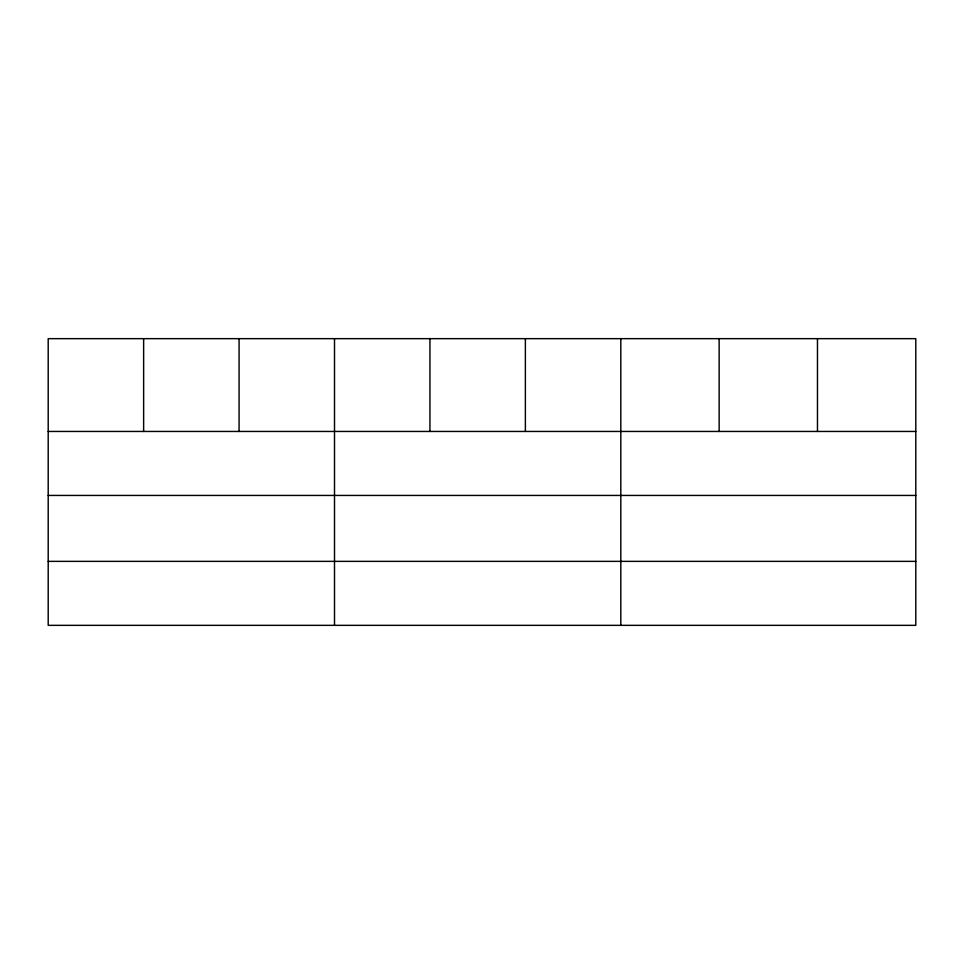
<?xml version="1.0" encoding="UTF-8"?>
<svg xmlns="http://www.w3.org/2000/svg" width="964" height="964" viewBox="0 0 964 964"><rect width="100%" height="100%" fill="white"/><g stroke="black" fill="none" stroke-linecap="round" stroke-linejoin="round"><path stroke-width="1.45" d="M915.8 495.436L915.8 338.653L48.2 338.653L48.2 625.347L915.8 625.347L915.8 495.436L48.2 495.436M48.2 431.45L915.8 431.45M48.2 561.361L915.8 561.361M817.472 338.653L817.472 431.45M719.144 338.653L719.144 431.45M620.816 338.653L620.816 625.347M525.38 338.653L525.38 431.45M429.944 338.653L429.944 431.45M334.508 338.653L334.508 625.347M239.072 338.653L239.072 431.45M143.636 338.653L143.636 431.45"/></g></svg>
